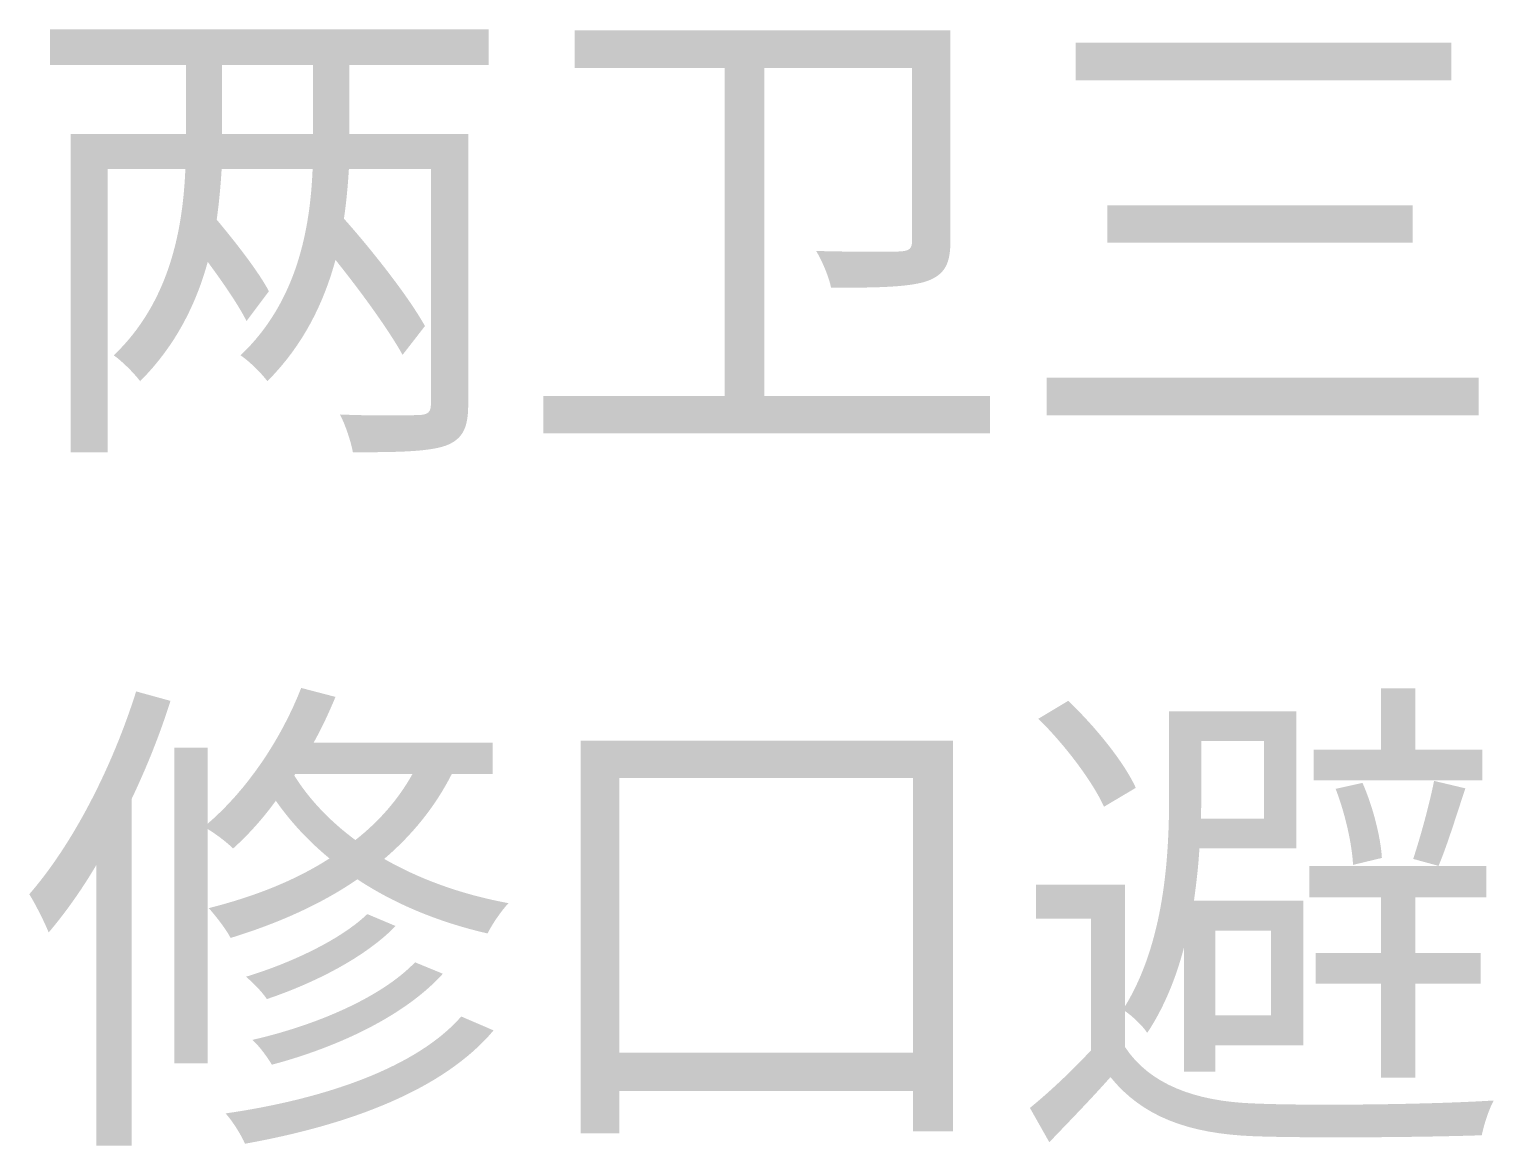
# Model space of a CAD drawing. Header units: millimetres. Extents: x -4600 to 229000, y -4300 to 19460.
# Drawn here: x 100497 to 101341, y 9372 to 10016 of the extents above; entities that cross this region are included whole.
import ezdxf

# ---------------------------------------------------------------- set-up
doc = ezdxf.new("R2010")
doc.units = ezdxf.units.MM
doc.header["$LTSCALE"] = 100
doc.layers.add('A-NOTE', color=7, linetype='Continuous', lineweight=18)

# ---------------------------------------------------------------- blocks, each defined once
blk = doc.blocks.new('A03_SHEET')
at = {"layer": 'A-NOTE'}
h = blk.add_hatch(color=256, dxfattribs=at)
edge = h.paths.add_edge_path()
edge.add_line((20520.89, 9955.15), (20520.89, 9771.79))
edge.add_line((20520.89, 9771.79), (20542.37, 9771.79))
edge.add_line((20542.37, 9771.79), (20542.37, 9935.1))
edge.add_line((20542.37, 9935.1), (20587.07, 9935.1))
edge.add_spline(control_points=[(20587.07, 9935.1), (20585.63, 9901.29), (20578.47, 9858.89), (20545.81, 9827.66)], knot_values=[0, 0, 0, 0, 1, 1, 1, 1], degree=3, periodic=0)
edge.add_spline(control_points=[(20545.81, 9827.66), (20550.68, 9824.22), (20557.56, 9817.35), (20561, 9812.76)], knot_values=[0, 0, 0, 0, 1, 1, 1, 1], degree=3, periodic=0)
edge.add_spline(control_points=[(20561, 9812.76), (20581.62, 9833.39), (20593.37, 9857.46), (20599.96, 9881.52)], knot_values=[0, 0, 0, 0, 1, 1, 1, 1], degree=3, periodic=0)
edge.add_spline(control_points=[(20599.96, 9881.52), (20608.84, 9869.49), (20617.72, 9856.6), (20622.31, 9847.43)], knot_values=[0, 0, 0, 0, 1, 1, 1, 1], degree=3, periodic=0)
edge.add_line((20622.31, 9847.43), (20635.2, 9864.62))
edge.add_spline(control_points=[(20635.2, 9864.62), (20629.47, 9875.5), (20616.86, 9891.83), (20605.12, 9905.87)], knot_values=[0, 0, 0, 0, 1, 1, 1, 1], degree=3, periodic=0)
edge.add_spline(control_points=[(20605.12, 9905.87), (20606.55, 9915.9), (20607.41, 9925.93), (20607.98, 9935.1)], knot_values=[0, 0, 0, 0, 1, 1, 1, 1], degree=3, periodic=0)
edge.add_line((20607.98, 9935.1), (20660.41, 9935.1))
edge.add_spline(control_points=[(20660.41, 9935.1), (20658.98, 9901.29), (20651.81, 9858.89), (20618.87, 9827.66)], knot_values=[0, 0, 0, 0, 1, 1, 1, 1], degree=3, periodic=0)
edge.add_spline(control_points=[(20618.87, 9827.66), (20624.02, 9824.22), (20630.9, 9817.35), (20634.34, 9812.76)], knot_values=[0, 0, 0, 0, 1, 1, 1, 1], degree=3, periodic=0)
edge.add_spline(control_points=[(20634.34, 9812.76), (20655.25, 9833.68), (20667, 9858.32), (20673.59, 9882.67)], knot_values=[0, 0, 0, 0, 1, 1, 1, 1], degree=3, periodic=0)
edge.add_spline(control_points=[(20673.59, 9882.67), (20688.77, 9863.76), (20704.24, 9842.27), (20712.26, 9827.95)], knot_values=[0, 0, 0, 0, 1, 1, 1, 1], degree=3, periodic=0)
edge.add_line((20712.26, 9827.95), (20725.16, 9844.56))
edge.add_spline(control_points=[(20725.16, 9844.56), (20715.99, 9860.89), (20696.51, 9886.11), (20678.46, 9906.45)], knot_values=[0, 0, 0, 0, 1, 1, 1, 1], degree=3, periodic=0)
edge.add_spline(control_points=[(20678.46, 9906.45), (20679.89, 9916.19), (20680.75, 9925.93), (20681.32, 9935.1)], knot_values=[0, 0, 0, 0, 1, 1, 1, 1], degree=3, periodic=0)
edge.add_line((20681.32, 9935.1), (20728.59, 9935.1))
edge.add_line((20728.59, 9935.1), (20728.59, 9799.58))
edge.add_spline(control_points=[(20728.59, 9799.58), (20728.59, 9795), (20726.88, 9793.28), (20721.43, 9793.28)], knot_values=[0, 0, 0, 0, 1, 1, 1, 1], degree=3, periodic=0)
edge.add_spline(control_points=[(20721.43, 9793.28), (20715.99, 9792.99), (20696.51, 9792.71), (20676.17, 9793.57)], knot_values=[0, 0, 0, 0, 1, 1, 1, 1], degree=3, periodic=0)
edge.add_spline(control_points=[(20676.17, 9793.57), (20679.32, 9787.55), (20682.47, 9778.1), (20683.62, 9771.79)], knot_values=[0, 0, 0, 0, 1, 1, 1, 1], degree=3, periodic=0)
edge.add_spline(control_points=[(20683.62, 9771.79), (20709.4, 9771.79), (20726.59, 9772.08), (20736.9, 9775.52)], knot_values=[0, 0, 0, 0, 1, 1, 1, 1], degree=3, periodic=0)
edge.add_spline(control_points=[(20736.9, 9775.52), (20746.93, 9779.24), (20750.08, 9785.83), (20750.08, 9799.3)], knot_values=[0, 0, 0, 0, 1, 1, 1, 1], degree=3, periodic=0)
edge.add_line((20750.08, 9799.3), (20750.08, 9955.15))
edge.add_line((20750.08, 9955.15), (20681.61, 9955.15))
edge.add_line((20681.61, 9955.15), (20681.61, 9994.97))
edge.add_line((20681.61, 9994.97), (20761.83, 9994.97))
edge.add_line((20761.83, 9994.97), (20761.83, 10015.6))
edge.add_line((20761.83, 10015.6), (20509.14, 10015.6))
edge.add_line((20509.14, 10015.6), (20509.14, 9994.97))
edge.add_line((20509.14, 9994.97), (20587.35, 9994.97))
edge.add_line((20587.35, 9994.97), (20587.35, 9955.15))
edge.add_line((20587.35, 9955.15), (20520.89, 9955.15))
h.paths.add_polyline_path([(20608.27, 9994.97), (20660.7, 9994.97), (20660.7, 9955.15), (20608.27, 9955.15), (20608.27, 9994.97)], flags=0)
h = blk.add_hatch(color=256, dxfattribs=at)
edge = h.paths.add_edge_path()
edge.add_line((20811.39, 10015.03), (20811.39, 9993.25))
edge.add_line((20811.39, 9993.25), (20897.91, 9993.25))
edge.add_line((20897.91, 9993.25), (20897.91, 9804.17))
edge.add_line((20897.91, 9804.17), (20793.34, 9804.17))
edge.add_line((20793.34, 9804.17), (20793.34, 9782.68))
edge.add_line((20793.34, 9782.68), (21050.9, 9782.68))
edge.add_line((21050.9, 9782.68), (21050.9, 9804.17))
edge.add_line((21050.9, 9804.17), (20920.83, 9804.17))
edge.add_line((20920.83, 9804.17), (20920.83, 9993.25))
edge.add_line((20920.83, 9993.25), (21005.92, 9993.25))
edge.add_line((21005.92, 9993.25), (21005.92, 9893.84))
edge.add_spline(control_points=[(21005.92, 9893.84), (21005.92, 9889.26), (21004.49, 9887.82), (20998.76, 9887.54), (20992.74, 9887.25), (20972.69, 9887.25), (20950.63, 9887.82)], knot_values=[0, 0, 0, 0, 1, 1, 1, 2, 2, 2, 2], degree=3, periodic=0)
edge.add_spline(control_points=[(20950.63, 9887.82), (20954.07, 9882.09), (20958.08, 9872.64), (20959.22, 9866.62)], knot_values=[0, 0, 0, 0, 1, 1, 1, 1], degree=3, periodic=0)
edge.add_spline(control_points=[(20959.22, 9866.62), (20985.58, 9866.62), (21003.63, 9866.91), (21014.23, 9870.35)], knot_values=[0, 0, 0, 0, 1, 1, 1, 1], degree=3, periodic=0)
edge.add_spline(control_points=[(21014.23, 9870.35), (21024.83, 9874.07), (21027.98, 9880.66), (21027.98, 9893.27)], knot_values=[0, 0, 0, 0, 1, 1, 1, 1], degree=3, periodic=0)
edge.add_line((21027.98, 9893.27), (21027.98, 10015.03))
edge.add_line((21027.98, 10015.03), (20811.39, 10015.03))
for points in [[(21100.18, 10007.86), (21100.18, 9986.09), (21316.77, 9986.09), (21316.77, 10007.86), (21100.18, 10007.86)], [(21118.51, 9914.18), (21118.51, 9892.69), (21294.42, 9892.69), (21294.42, 9914.18), (21118.51, 9914.18)], [(21083.56, 9814.77), (21083.56, 9792.99), (21332.52, 9792.99), (21332.52, 9814.77), (21083.56, 9814.77)]]:
    blk.add_hatch(color=256, dxfattribs=at).paths.add_polyline_path(points)
h = blk.add_hatch(color=256, dxfattribs=at)
edge = h.paths.add_edge_path()
edge.add_spline(control_points=[(20558.7, 9633.94), (20544.67, 9589.53), (20522.03, 9545.7), (20497.11, 9517.05)], knot_values=[0, 0, 0, 0, 1, 1, 1, 1], degree=3, periodic=0)
edge.add_spline(control_points=[(20497.11, 9517.05), (20500.55, 9511.6), (20506.28, 9500.14), (20508.28, 9494.99)], knot_values=[0, 0, 0, 0, 1, 1, 1, 1], degree=3, periodic=0)
edge.add_spline(control_points=[(20508.28, 9494.99), (20517.74, 9506.16), (20527.19, 9519.34), (20535.78, 9533.95)], knot_values=[0, 0, 0, 0, 1, 1, 1, 1], degree=3, periodic=0)
edge.add_line((20535.78, 9533.95), (20535.78, 9372.08))
edge.add_line((20535.78, 9372.08), (20556.13, 9372.08))
edge.add_line((20556.13, 9372.08), (20556.13, 9572.05))
edge.add_spline(control_points=[(20556.13, 9572.05), (20564.72, 9590.1), (20572.46, 9609.3), (20578.47, 9628.49)], knot_values=[0, 0, 0, 0, 1, 1, 1, 1], degree=3, periodic=0)
edge.add_line((20578.47, 9628.49), (20558.7, 9633.94))
h = blk.add_hatch(color=256, dxfattribs=at)
edge = h.paths.add_edge_path()
edge.add_line((20580.76, 9601.56), (20580.76, 9419.64))
edge.add_line((20580.76, 9419.64), (20599.96, 9419.64))
edge.add_line((20599.96, 9419.64), (20599.96, 9554.58))
edge.add_spline(control_points=[(20599.96, 9554.58), (20604.83, 9551.71), (20611.42, 9546.56), (20614.57, 9543.4)], knot_values=[0, 0, 0, 0, 1, 1, 1, 1], degree=3, periodic=0)
edge.add_spline(control_points=[(20614.57, 9543.4), (20623.17, 9551.14), (20631.47, 9560.31), (20639.21, 9570.91)], knot_values=[0, 0, 0, 0, 1, 1, 1, 1], degree=3, periodic=0)
edge.add_spline(control_points=[(20639.21, 9570.91), (20647.23, 9559.45), (20657.54, 9547.99), (20670.15, 9537.67)], knot_values=[0, 0, 0, 0, 1, 1, 1, 1], degree=3, periodic=0)
edge.add_spline(control_points=[(20670.15, 9537.67), (20650.1, 9524.78), (20626.6, 9515.61), (20600.53, 9509.02)], knot_values=[0, 0, 0, 0, 1, 1, 1, 1], degree=3, periodic=0)
edge.add_spline(control_points=[(20600.53, 9509.02), (20604.26, 9505.01), (20610.85, 9496.42), (20613.14, 9491.83)], knot_values=[0, 0, 0, 0, 1, 1, 1, 1], degree=3, periodic=0)
edge.add_spline(control_points=[(20613.14, 9491.83), (20640.07, 9500.14), (20664.99, 9511.03), (20686.19, 9525.64)], knot_values=[0, 0, 0, 0, 1, 1, 1, 1], degree=3, periodic=0)
edge.add_spline(control_points=[(20686.19, 9525.64), (20706.53, 9512.18), (20731.46, 9501.29), (20761.26, 9494.41)], knot_values=[0, 0, 0, 0, 1, 1, 1, 1], degree=3, periodic=0)
edge.add_spline(control_points=[(20761.26, 9494.41), (20763.83, 9499.86), (20769.28, 9507.59), (20773.29, 9511.89)], knot_values=[0, 0, 0, 0, 1, 1, 1, 1], degree=3, periodic=0)
edge.add_spline(control_points=[(20773.29, 9511.89), (20745.21, 9517.05), (20721.15, 9526.21), (20701.66, 9537.39)], knot_values=[0, 0, 0, 0, 1, 1, 1, 1], degree=3, periodic=0)
edge.add_spline(control_points=[(20701.66, 9537.39), (20717.71, 9551.14), (20730.89, 9567.18), (20740.63, 9586.38)], knot_values=[0, 0, 0, 0, 1, 1, 1, 1], degree=3, periodic=0)
edge.add_line((20740.63, 9586.38), (20764.12, 9586.38))
edge.add_line((20764.12, 9586.38), (20764.12, 9604.43))
edge.add_line((20764.12, 9604.43), (20660.98, 9604.43))
edge.add_spline(control_points=[(20660.98, 9604.43), (20665.85, 9613.02), (20669.86, 9621.9), (20673.59, 9630.78)], knot_values=[0, 0, 0, 0, 1, 1, 1, 1], degree=3, periodic=0)
edge.add_line((20673.59, 9630.78), (20653.82, 9635.94))
edge.add_spline(control_points=[(20653.82, 9635.94), (20642.07, 9605.86), (20622.31, 9576.92), (20599.96, 9557.73)], knot_values=[0, 0, 0, 0, 1, 1, 1, 1], degree=3, periodic=0)
edge.add_line((20599.96, 9557.73), (20599.96, 9601.56))
edge.add_line((20599.96, 9601.56), (20580.76, 9601.56))
edge = h.paths.add_edge_path(flags=0)
edge.add_spline(control_points=[(20719.43, 9477.8), (20699.95, 9457.46), (20662.13, 9441.41), (20625.74, 9433.1)], knot_values=[0, 0, 0, 0, 1, 1, 1, 1], degree=3, periodic=0)
edge.add_spline(control_points=[(20625.74, 9433.1), (20630.04, 9429.09), (20634.34, 9423.08), (20636.92, 9418.78)], knot_values=[0, 0, 0, 0, 1, 1, 1, 1], degree=3, periodic=0)
edge.add_spline(control_points=[(20636.92, 9418.78), (20675.59, 9429.09), (20713.7, 9447.14), (20735.47, 9471.21)], knot_values=[0, 0, 0, 0, 1, 1, 1, 1], degree=3, periodic=0)
edge.add_line((20735.47, 9471.21), (20719.43, 9477.8))
edge = h.paths.add_edge_path(flags=0)
edge.add_spline(control_points=[(20691.92, 9505.59), (20676.45, 9490.69), (20647.52, 9477.22), (20622.02, 9469.49)], knot_values=[0, 0, 0, 0, 1, 1, 1, 1], degree=3, periodic=0)
edge.add_spline(control_points=[(20622.02, 9469.49), (20626.03, 9466.05), (20631.19, 9460.89), (20634.05, 9456.6)], knot_values=[0, 0, 0, 0, 1, 1, 1, 1], degree=3, periodic=0)
edge.add_spline(control_points=[(20634.05, 9456.6), (20661.27, 9465.76), (20690.78, 9480.66), (20708.25, 9498.71)], knot_values=[0, 0, 0, 0, 1, 1, 1, 1], degree=3, periodic=0)
edge.add_line((20708.25, 9498.71), (20691.92, 9505.59))
edge = h.paths.add_edge_path(flags=0)
edge.add_line((20650.38, 9586.38), (20717.99, 9586.38))
edge.add_spline(control_points=[(20717.99, 9586.38), (20709.69, 9571.48), (20698.51, 9558.87), (20685.05, 9548.27)], knot_values=[0, 0, 0, 0, 1, 1, 1, 1], degree=3, periodic=0)
edge.add_spline(control_points=[(20685.05, 9548.27), (20669.58, 9559.73), (20657.83, 9572.63), (20649.81, 9585.52)], knot_values=[0, 0, 0, 0, 1, 1, 1, 1], degree=3, periodic=0)
edge.add_line((20649.81, 9585.52), (20650.38, 9586.38))
h = blk.add_hatch(color=256, dxfattribs=at)
edge = h.paths.add_edge_path()
edge.add_line((21154.04, 9622.48), (21154.04, 9573.49))
edge.add_spline(control_points=[(21154.04, 9573.49), (21154.04, 9538.25), (21151.17, 9489.26), (21128.54, 9452.3)], knot_values=[0, 0, 0, 0, 1, 1, 1, 1], degree=3, periodic=0)
edge.add_line((21128.54, 9452.3), (21128.54, 9522.49))
edge.add_line((21128.54, 9522.49), (21077.26, 9522.49))
edge.add_line((21077.26, 9522.49), (21077.26, 9503.01))
edge.add_line((21077.26, 9503.01), (21109.06, 9503.01))
edge.add_line((21109.06, 9503.01), (21109.06, 9427.09))
edge.add_spline(control_points=[(21109.06, 9427.09), (21097.6, 9414.77), (21084.71, 9402.74), (21073.82, 9393.85)], knot_values=[0, 0, 0, 0, 1, 1, 1, 1], degree=3, periodic=0)
edge.add_line((21073.82, 9393.85), (21084.99, 9374.09))
edge.add_spline(control_points=[(21084.99, 9374.09), (21097.31, 9386.98), (21109.35, 9399.3), (21120.23, 9411.62)], knot_values=[0, 0, 0, 0, 1, 1, 1, 1], degree=3, periodic=0)
edge.add_spline(control_points=[(21120.23, 9411.62), (21138.57, 9388.98), (21164.92, 9378.96), (21203.32, 9377.52), (21236.83, 9376.38), (21301.01, 9376.95), (21334.24, 9378.1)], knot_values=[0, 0, 0, 0, 1, 1, 1, 2, 2, 2, 2], degree=3, periodic=0)
edge.add_spline(control_points=[(21334.24, 9378.1), (21335.39, 9384.11), (21338.54, 9393.57), (21341.12, 9398.15)], knot_values=[0, 0, 0, 0, 1, 1, 1, 1], degree=3, periodic=0)
edge.add_spline(control_points=[(21341.12, 9398.15), (21305.31, 9395.86), (21235.98, 9395), (21203.03, 9396.43), (21168.94, 9397.58), (21142.58, 9407.61), (21128.54, 9429.09)], knot_values=[0, 0, 0, 0, 1, 1, 1, 2, 2, 2, 2], degree=3, periodic=0)
edge.add_line((21128.54, 9429.09), (21128.54, 9449.72))
edge.add_spline(control_points=[(21128.54, 9449.72), (21132.55, 9447.14), (21139.14, 9440.84), (21141.43, 9437.11)], knot_values=[0, 0, 0, 0, 1, 1, 1, 1], degree=3, periodic=0)
edge.add_spline(control_points=[(21141.43, 9437.11), (21151.17, 9451.73), (21158.05, 9468.92), (21162.63, 9486.39)], knot_values=[0, 0, 0, 0, 1, 1, 1, 1], degree=3, periodic=0)
edge.add_line((21162.63, 9486.39), (21162.63, 9414.77))
edge.add_line((21162.63, 9414.77), (21180.68, 9414.77))
edge.add_line((21180.68, 9414.77), (21180.68, 9429.95))
edge.add_line((21180.68, 9429.95), (21231.39, 9429.95))
edge.add_line((21231.39, 9429.95), (21231.39, 9513.32))
edge.add_line((21231.39, 9513.32), (21168.36, 9513.32))
edge.add_spline(control_points=[(21168.36, 9513.32), (21169.8, 9523.64), (21170.94, 9533.66), (21171.51, 9543.4)], knot_values=[0, 0, 0, 0, 1, 1, 1, 1], degree=3, periodic=0)
edge.add_line((21171.51, 9543.4), (21227.38, 9543.4))
edge.add_line((21227.38, 9543.4), (21227.38, 9622.48))
edge.add_line((21227.38, 9622.48), (21154.04, 9622.48))
h.paths.add_polyline_path([(21234.83, 9533.38), (21234.83, 9515.33), (21276.08, 9515.33), (21276.08, 9483.24), (21238.55, 9483.24), (21238.55, 9465.48), (21276.08, 9465.48), (21276.08, 9411.33), (21295.85, 9411.33), (21295.85, 9465.48), (21333.67, 9465.48), (21333.67, 9483.24), (21295.85, 9483.24), (21295.85, 9515.33), (21336.82, 9515.33), (21336.82, 9533.38), (21234.83, 9533.38)], flags=0)
h.paths.add_polyline_path([(21276.08, 9635.65), (21276.08, 9600.42), (21237.41, 9600.42), (21237.41, 9582.65), (21334.53, 9582.65), (21334.53, 9600.42), (21295.85, 9600.42), (21295.85, 9635.65), (21276.08, 9635.65)], flags=0)
edge = h.paths.add_edge_path(flags=0)
edge.add_spline(control_points=[(21078.69, 9618.18), (21093.87, 9603.28), (21109.92, 9582.08), (21116.51, 9567.47)], knot_values=[0, 0, 0, 0, 1, 1, 1, 1], degree=3, periodic=0)
edge.add_line((21116.51, 9567.47), (21134.84, 9578.36))
edge.add_spline(control_points=[(21134.84, 9578.36), (21128.25, 9592.97), (21111.35, 9613.88), (21095.88, 9628.49)], knot_values=[0, 0, 0, 0, 1, 1, 1, 1], degree=3, periodic=0)
edge.add_line((21095.88, 9628.49), (21078.69, 9618.18))
h.paths.add_polyline_path([(21172.37, 9560.59), (21172.66, 9573.2), (21172.66, 9605.29), (21208.76, 9605.29), (21208.76, 9560.59), (21172.37, 9560.59)], flags=0)
h.paths.add_polyline_path([(21180.68, 9496.13), (21212.77, 9496.13), (21212.77, 9447.14), (21180.68, 9447.14), (21180.68, 9496.13)], flags=0)
edge = h.paths.add_edge_path(flags=0)
edge.add_spline(control_points=[(21306.74, 9582.37), (21304.16, 9569.19), (21298.72, 9549.42), (21294.71, 9537.39)], knot_values=[0, 0, 0, 0, 1, 1, 1, 1], degree=3, periodic=0)
edge.add_line((21294.71, 9537.39), (21309.32, 9533.38))
edge.add_spline(control_points=[(21309.32, 9533.38), (21314.19, 9544.84), (21319.63, 9562.6), (21324.79, 9578.07)], knot_values=[0, 0, 0, 0, 1, 1, 1, 1], degree=3, periodic=0)
edge.add_line((21324.79, 9578.07), (21306.74, 9582.37))
edge = h.paths.add_edge_path(flags=0)
edge.add_spline(control_points=[(21250.01, 9577.78), (21255.46, 9563.74), (21259.47, 9545.98), (21260.04, 9533.95)], knot_values=[0, 0, 0, 0, 1, 1, 1, 1], degree=3, periodic=0)
edge.add_line((21260.04, 9533.95), (21276.66, 9537.96))
edge.add_spline(control_points=[(21276.66, 9537.96), (21276.08, 9549.42), (21271.5, 9567.76), (21265.48, 9581.22)], knot_values=[0, 0, 0, 0, 1, 1, 1, 1], degree=3, periodic=0)
edge.add_line((21265.48, 9581.22), (21250.01, 9577.78))
h = blk.add_hatch(color=256, dxfattribs=at)
h.paths.add_polyline_path([(20814.83, 9605.57), (20814.83, 9379.24), (20837.18, 9379.24), (20837.18, 9403.59), (21006.49, 9403.59), (21006.49, 9380.39), (21029.41, 9380.39), (21029.41, 9605.57), (20814.83, 9605.57)])
h.paths.add_polyline_path([(20837.18, 9425.65), (20837.18, 9584.09), (21006.49, 9584.09), (21006.49, 9425.65), (20837.18, 9425.65)], flags=0)
h = blk.add_hatch(color=256, dxfattribs=at)
edge = h.paths.add_edge_path()
edge.add_spline(control_points=[(20746.07, 9446.57), (20720.57, 9417.35), (20667.86, 9399.01), (20610.27, 9390.7)], knot_values=[0, 0, 0, 0, 1, 1, 1, 1], degree=3, periodic=0)
edge.add_spline(control_points=[(20610.27, 9390.7), (20614.57, 9385.83), (20619.15, 9378.38), (20621.45, 9373.23)], knot_values=[0, 0, 0, 0, 1, 1, 1, 1], degree=3, periodic=0)
edge.add_spline(control_points=[(20621.45, 9373.23), (20682.18, 9384.11), (20736.04, 9404.45), (20764.69, 9438.55)], knot_values=[0, 0, 0, 0, 1, 1, 1, 1], degree=3, periodic=0)
edge.add_line((20764.69, 9438.55), (20746.07, 9446.57))

msp = doc.modelspace()

# ---------------------------------------------------------------- block references
msp.add_blockref('A03_SHEET', (80000, 0))

doc.saveas('drawing.dxf')
